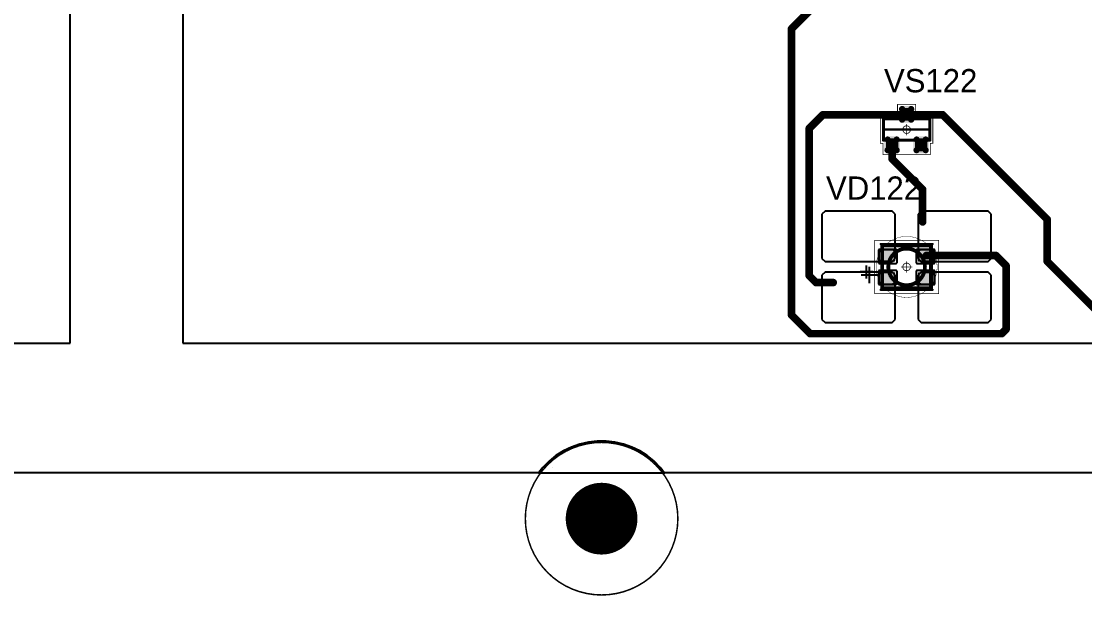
# Model space of a CAD drawing. Header units: millimetres. Extents: x 0 to 400, y 0 to 511.
# Drawn here: x 161.9 to 231.7, y 0 to 37.6 of the extents above; entities that cross this region are included whole.
import ezdxf

# ---------------------------------------------------------------- set-up
doc = ezdxf.new("R2010")
doc.units = ezdxf.units.MM
for name, color, linetype in [('BottomLayer', 5, 'Continuous'), ('BottomSolder', 6, 'Continuous'), ('Mechanical10', 56, 'Continuous'), ('Mechanical13', 56, 'Continuous'), ('Mechanical15', 56, 'Continuous'), ('Mechanical2', 216, 'Continuous'), ('MultiLayer', 9, 'Continuous'), ('PadHoleLayer', 156, 'Continuous'), ('TopLayer', 1, 'Continuous'), ('TopOverlay', 2, 'Continuous'), ('TopPaste', 8, 'Continuous'), ('TopSolder', 216, 'Continuous')]:
    doc.layers.add(name, color=color, linetype=linetype)

# ---------------------------------------------------------------- blocks, each defined once
blk = doc.blocks.new('SOT23_475')
at = {"layer": 'Mechanical13', "const_width": 0.2}
for points in [[(-0.7, 1.52), (0.7, 1.52)], [(-0.7, 1.52), (-0.7, -1.52)], [(0.7, 1.52), (0.7, -1.52)], [(-0.7, -1.52), (0.7, -1.52)]]:
    blk.add_lwpolyline(points, dxfattribs=at)
at = {"layer": 'Mechanical13', "const_width": 0.1}
for points in [[(-0.75, 1.52, 1), (-0.65, 1.52, 1)], [(-0.75, 1.52, 1), (-0.65, 1.52, 1)], [(0.65, 1.52, 1), (0.75, 1.52, 1)], [(0.65, 1.52, 1), (0.75, 1.52, 1)], [(-0.75, -1.52, 1), (-0.65, -1.52, 1)], [(-0.75, -1.52, 1), (-0.65, -1.52, 1)], [(0.65, -1.52, 1), (0.75, -1.52, 1)], [(0.65, -1.52, 1), (0.75, -1.52, 1)]]:
    blk.add_lwpolyline(points, format="xyb", close=True, dxfattribs=at)
at = {"layer": 'Mechanical15', "const_width": 0.05}
for points in [[(-1.65, 1.55), (-1.65, -1.55)], [(-1.65, 1.55), (-0.9, 1.55)], [(-0.9, 1.72), (-0.9, 1.55)], [(-0.9, 1.72), (0.9, 1.72)], [(0.9, 1.72), (0.9, 0.6)], [(0.35, 0), (-0.35, 0)], [(0, 0.35), (0, -0.35)], [(0.9, 0.6), (1.65, 0.6)], [(1.65, 0.6), (1.65, -0.6)], [(0.9, -0.6), (1.65, -0.6)], [(0.9, -0.6), (0.9, -1.72)], [(-1.65, -1.55), (-0.9, -1.55)], [(-0.9, -1.55), (-0.9, -1.72)], [(-0.9, -1.72), (0.9, -1.72)]]:
    blk.add_lwpolyline(points, dxfattribs=at)
at = {"layer": 'Mechanical15'}
for points, const_width in [([(-1.662, 1.55, 1), (-1.637, 1.55, 1)], 0.025), ([(-1.662, 1.55, 1), (-1.637, 1.55, 1)], 0.025), ([(-0.913, 1.72, 1), (-0.888, 1.72, 1)], 0.025), ([(-0.913, 1.72, 1), (-0.888, 1.72, 1)], 0.025), ([(-0.913, 1.55, 1), (-0.888, 1.55, 1)], 0.025), ([(-0.913, 1.55, 1), (-0.888, 1.55, 1)], 0.025), ([(0.888, 1.72, 1), (0.913, 1.72, 1)], 0.025), ([(0.888, 1.72, 1), (0.913, 1.72, 1)], 0.025), ([(-0.362, 0, 1), (-0.337, 0, 1)], 0.025), ([(0.25, 0, 1), (-0.25, 0, 1)], 0.05), ([(-0.262, 0, 1), (-0.237, 0, 1)], 0.025), ([(-0.012, 0.35, 1), (0.012, 0.35, 1)], 0.025), ([(0.238, 0, 1), (0.263, 0, 1)], 0.025), ([(0.337, 0, 1), (0.362, 0, 1)], 0.025), ([(0.888, 0.6, 1), (0.913, 0.6, 1)], 0.025), ([(0.888, 0.6, 1), (0.913, 0.6, 1)], 0.025), ([(1.637, 0.6, 1), (1.662, 0.6, 1)], 0.025), ([(1.637, 0.6, 1), (1.662, 0.6, 1)], 0.025), ([(-0.012, -0.35, 1), (0.012, -0.35, 1)], 0.025), ([(0.888, -0.6, 1), (0.913, -0.6, 1)], 0.025), ([(0.888, -0.6, 1), (0.913, -0.6, 1)], 0.025), ([(1.637, -0.6, 1), (1.662, -0.6, 1)], 0.025), ([(1.637, -0.6, 1), (1.662, -0.6, 1)], 0.025), ([(-1.662, -1.55, 1), (-1.637, -1.55, 1)], 0.025), ([(-1.662, -1.55, 1), (-1.637, -1.55, 1)], 0.025), ([(-0.913, -1.55, 1), (-0.888, -1.55, 1)], 0.025), ([(-0.913, -1.55, 1), (-0.888, -1.55, 1)], 0.025), ([(-0.913, -1.72, 1), (-0.888, -1.72, 1)], 0.025), ([(-0.913, -1.72, 1), (-0.888, -1.72, 1)], 0.025), ([(0.888, -1.72, 1), (0.913, -1.72, 1)], 0.025), ([(0.888, -1.72, 1), (0.913, -1.72, 1)], 0.025)]:
    blk.add_lwpolyline(points, format="xyb", close=True, dxfattribs=dict(at, const_width=const_width))
at = {"layer": 'TopLayer', "const_width": 0.1}
for points in [[(-1.4, 1.25, 1), (-1.3, 1.25, 1)], [(-1.4, 0.65, 1), (-1.3, 0.65, 1)], [(-0.7, 1.25, 1), (-0.6, 1.25, 1)], [(-0.7, 0.65, 1), (-0.6, 0.65, 1)], [(0.6, 0.3, 1), (0.7, 0.3, 1)], [(1.3, 0.3, 1), (1.4, 0.3, 1)], [(-1.4, -0.65, 1), (-1.3, -0.65, 1)], [(-0.7, -0.65, 1), (-0.6, -0.65, 1)], [(0.6, -0.3, 1), (0.7, -0.3, 1)], [(1.3, -0.3, 1), (1.4, -0.3, 1)], [(-1.4, -1.25, 1), (-1.3, -1.25, 1)], [(-0.7, -1.25, 1), (-0.6, -1.25, 1)]]:
    blk.add_lwpolyline(points, format="xyb", close=True, dxfattribs=at)
at = {"layer": 'TopLayer'}
for points in [[(-1.45, 1.25), (-1.45, 0.65), (-0.55, 1.25), (-0.55, 0.65)], [(-1.35, 1.35), (-1.35, 0.55), (-0.65, 1.35), (-0.65, 0.55)], [(0.55, 0.3), (0.55, -0.3), (1.45, 0.3), (1.45, -0.3)], [(0.65, 0.4), (0.65, -0.4), (1.35, 0.4), (1.35, -0.4)], [(-1.45, -0.65), (-1.45, -1.25), (-0.55, -0.65), (-0.55, -1.25)], [(-1.35, -0.55), (-1.35, -1.35), (-0.65, -0.55), (-0.65, -1.35)]]:
    blk.add_solid(points, dxfattribs=at)
at = {"layer": 'TopOverlay', "const_width": 0.15}
blk.add_lwpolyline([(0, 1.5), (0, -1.5)], dxfattribs=at)
at = {"layer": 'TopOverlay', "const_width": 0.075}
for points in [[(-0.038, 1.5, 1), (0.038, 1.5, 1)], [(-0.038, -1.5, 1), (0.038, -1.5, 1)]]:
    blk.add_lwpolyline(points, format="xyb", close=True, dxfattribs=at)
at = {"layer": 'TopPaste', "const_width": 0.075}
for points in [[(-1.387, 1.25, 1), (-1.313, 1.25, 1)], [(-1.387, 0.65, 1), (-1.313, 0.65, 1)], [(-0.687, 1.25, 1), (-0.613, 1.25, 1)], [(-0.687, 0.65, 1), (-0.613, 0.65, 1)], [(0.613, 0.3, 1), (0.687, 0.3, 1)], [(1.313, 0.3, 1), (1.387, 0.3, 1)], [(-1.387, -0.65, 1), (-1.313, -0.65, 1)], [(-0.687, -0.65, 1), (-0.613, -0.65, 1)], [(0.613, -0.3, 1), (0.687, -0.3, 1)], [(1.313, -0.3, 1), (1.387, -0.3, 1)], [(-1.387, -1.25, 1), (-1.313, -1.25, 1)], [(-0.687, -1.25, 1), (-0.613, -1.25, 1)]]:
    blk.add_lwpolyline(points, format="xyb", close=True, dxfattribs=at)
at = {"layer": 'TopPaste'}
for points in [[(-1.425, 1.25), (-1.425, 0.65), (-0.575, 1.25), (-0.575, 0.65)], [(-1.35, 1.325), (-1.35, 0.575), (-0.65, 1.325), (-0.65, 0.575)], [(0.575, 0.3), (0.575, -0.3), (1.425, 0.3), (1.425, -0.3)], [(0.65, 0.375), (0.65, -0.375), (1.35, 0.375), (1.35, -0.375)], [(-1.425, -0.65), (-1.425, -1.25), (-0.575, -0.65), (-0.575, -1.25)], [(-1.35, -0.575), (-1.35, -1.325), (-0.65, -0.575), (-0.65, -1.325)]]:
    blk.add_solid(points, dxfattribs=at)
at = {"layer": 'TopSolder', "const_width": 0.202}
for points in [[(-1.451, 1.25, 1), (-1.249, 1.25, 1)], [(-0.751, 1.25, 1), (-0.549, 1.25, 1)], [(-1.451, 0.65, 1), (-1.249, 0.65, 1)], [(-0.751, 0.65, 1), (-0.549, 0.65, 1)], [(0.549, 0.3, 1), (0.751, 0.3, 1)], [(1.249, 0.3, 1), (1.451, 0.3, 1)], [(-1.451, -0.65, 1), (-1.249, -0.65, 1)], [(-0.751, -0.65, 1), (-0.549, -0.65, 1)], [(0.549, -0.3, 1), (0.751, -0.3, 1)], [(1.249, -0.3, 1), (1.451, -0.3, 1)], [(-1.451, -1.25, 1), (-1.249, -1.25, 1)], [(-0.751, -1.25, 1), (-0.549, -1.25, 1)]]:
    blk.add_lwpolyline(points, format="xyb", close=True, dxfattribs=at)
at = {"layer": 'TopSolder'}
for points in [[(-1.35, 1.452), (-1.35, 0.448), (-0.65, 1.452), (-0.65, 0.448)], [(-1.552, 1.25), (-1.552, 0.65), (-0.448, 1.25), (-0.448, 0.65)], [(0.448, 0.3), (0.448, -0.3), (1.552, 0.3), (1.552, -0.3)], [(0.65, 0.502), (0.65, -0.502), (1.35, 0.502), (1.35, -0.502)], [(-1.552, -0.65), (-1.552, -1.25), (-0.448, -0.65), (-0.448, -1.25)], [(-1.35, -0.448), (-1.35, -1.452), (-0.65, -0.448), (-0.65, -1.452)]]:
    blk.add_solid(points, dxfattribs=at)
blk = doc.blocks.new('E65F_679')
at = {"layer": 'Mechanical13'}
for p, q in [((2.441, 1.071), (2.441, 0)), ((1.905, 0.536), (2.976, 0.536))]:
    blk.add_line(p, q, dxfattribs=at)
at = {"layer": 'Mechanical13', "const_width": 0.25}
for points in [[(-1.6, 1.4), (-1.6, -1.4)], [(1.6, 1.4), (-1.6, 1.4)], [(1.6, -1.4), (1.6, 1.4)], [(1.6, -1.4), (-1.6, -1.4)]]:
    blk.add_lwpolyline(points, dxfattribs=at)
at = {"layer": 'Mechanical13'}
for points, const_width in [([(-1.663, 1.4, 1), (-1.538, 1.4, 1)], 0.125), ([(-1.663, 1.4, 1), (-1.538, 1.4, 1)], 0.125), ([(1.537, 1.4, 1), (1.662, 1.4, 1)], 0.125), ([(1.537, 1.4, 1), (1.662, 1.4, 1)], 0.125), ([(1.2, 0, 1), (-1.2, 0, 1)], 0.25), ([(-1.263, 0, 1), (-1.138, 0, 1)], 0.125), ([(1.137, 0, 1), (1.262, 0, 1)], 0.125), ([(-1.663, -1.4, 1), (-1.538, -1.4, 1)], 0.125), ([(-1.663, -1.4, 1), (-1.538, -1.4, 1)], 0.125), ([(1.537, -1.4, 1), (1.662, -1.4, 1)], 0.125), ([(1.537, -1.4, 1), (1.662, -1.4, 1)], 0.125)]:
    blk.add_lwpolyline(points, format="xyb", close=True, dxfattribs=dict(at, const_width=const_width))
at = {"layer": 'Mechanical15', "const_width": 0.05}
for points in [[(2.1, 1.75), (-2.1, 1.75)], [(-2.1, 1.75), (-2.1, -1.75)], [(2.1, -1.75), (2.1, 1.75)], [(0.35, 0), (-0.35, 0)], [(0.35, 0), (-0.35, 0)], [(0, 0.35), (0, -0.35)], [(0, 0.35), (0, -0.35)], [(2.1, -1.75), (-2.1, -1.75)]]:
    blk.add_lwpolyline(points, dxfattribs=at)
at = {"layer": 'Mechanical15'}
for points, const_width in [([(-2.113, 1.75, 1), (-2.088, 1.75, 1)], 0.025), ([(-2.113, 1.75, 1), (-2.088, 1.75, 1)], 0.025), ([(2.087, 1.75, 1), (2.112, 1.75, 1)], 0.025), ([(2.087, 1.75, 1), (2.112, 1.75, 1)], 0.025), ([(-0.363, 0, 1), (-0.338, 0, 1)], 0.025), ([(-0.363, 0, 1), (-0.338, 0, 1)], 0.025), ([(0.25, 0, 1), (-0.25, 0, 1)], 0.05), ([(0.25, 0, 1), (-0.25, 0, 1)], 0.05), ([(-0.263, 0, 1), (-0.238, 0, 1)], 0.025), ([(-0.263, 0, 1), (-0.238, 0, 1)], 0.025), ([(-0.013, 0.35, 1), (0.012, 0.35, 1)], 0.025), ([(-0.013, 0.35, 1), (0.012, 0.35, 1)], 0.025), ([(0.237, 0, 1), (0.262, 0, 1)], 0.025), ([(0.237, 0, 1), (0.262, 0, 1)], 0.025), ([(0.337, 0, 1), (0.362, 0, 1)], 0.025), ([(0.337, 0, 1), (0.362, 0, 1)], 0.025), ([(-0.013, -0.35, 1), (0.012, -0.35, 1)], 0.025), ([(-0.013, -0.35, 1), (0.012, -0.35, 1)], 0.025), ([(-2.113, -1.75, 1), (-2.088, -1.75, 1)], 0.025), ([(-2.113, -1.75, 1), (-2.088, -1.75, 1)], 0.025), ([(2.087, -1.75, 1), (2.112, -1.75, 1)], 0.025), ([(2.087, -1.75, 1), (2.112, -1.75, 1)], 0.025)]:
    blk.add_lwpolyline(points, format="xyb", close=True, dxfattribs=dict(at, const_width=const_width))
at = {"layer": 'TopLayer'}
for p, q in [((-5.35, 3.65), (-5.55, 3.45)), ((-0.95, 3.65), (-5.35, 3.65)), ((-5.35, 3.65), (-5.35, 3.65)), ((-0.75, 3.45), (-0.95, 3.65)), ((0.95, 3.65), (0.75, 3.45)), ((5.35, 3.65), (0.95, 3.65)), ((0.95, 3.65), (0.95, 3.65)), ((5.55, 3.45), (5.35, 3.65)), ((-5.55, 3.45), (-5.55, 3.45)), ((-5.55, 3.45), (-5.55, 0.55)), ((-0.75, 0.55), (-0.75, 3.45)), ((0.75, 3.45), (0.75, 3.45)), ((0.75, 3.45), (0.75, 0.55)), ((5.55, 0.55), (5.55, 3.45)), ((-5.55, 0.55), (-5.35, 0.35)), ((-5.35, 0.35), (-0.95, 0.35)), ((-0.95, 0.35), (-0.75, 0.55)), ((0.75, 0.55), (0.95, 0.35)), ((0.95, 0.35), (5.35, 0.35)), ((5.35, 0.35), (5.55, 0.55)), ((-5.35, -0.35), (-5.55, -0.55)), ((-5.55, -0.55), (-5.55, -0.55)), ((-5.55, -0.55), (-5.55, -3.45)), ((-0.95, -0.35), (-5.35, -0.35)), ((-5.35, -0.35), (-5.35, -0.35)), ((-0.75, -0.55), (-0.95, -0.35)), ((-0.75, -3.45), (-0.75, -0.55)), ((0.95, -0.35), (0.75, -0.55)), ((0.75, -0.55), (0.75, -0.55)), ((0.75, -0.55), (0.75, -3.45)), ((5.35, -0.35), (0.95, -0.35)), ((0.95, -0.35), (0.95, -0.35)), ((5.55, -0.55), (5.35, -0.35)), ((5.55, -3.45), (5.55, -0.55)), ((-5.55, -3.45), (-5.35, -3.65)), ((-0.95, -3.65), (-0.75, -3.45)), ((0.75, -3.45), (0.95, -3.65)), ((5.35, -3.65), (5.55, -3.45)), ((-5.35, -3.65), (-0.95, -3.65)), ((0.95, -3.65), (5.35, -3.65))]:
    blk.add_line(p, q, dxfattribs=at)
at = {"layer": 'TopLayer', "const_width": 0.04}
for points in [[(-1.83, 1.11, 1), (-1.79, 1.11, 1)], [(-0.81, 1.11, 1), (-0.77, 1.11, 1)], [(0.77, 1.11, 1), (0.81, 1.11, 1)], [(1.79, 1.11, 1), (1.83, 1.11, 1)], [(-1.83, 0.39, 1), (-1.79, 0.39, 1)], [(-0.81, 0.39, 1), (-0.77, 0.39, 1)], [(0.77, 0.39, 1), (0.81, 0.39, 1)], [(1.79, 0.39, 1), (1.83, 0.39, 1)], [(-1.83, -0.39, 1), (-1.79, -0.39, 1)], [(-0.81, -0.39, 1), (-0.77, -0.39, 1)], [(0.77, -0.39, 1), (0.81, -0.39, 1)], [(1.79, -0.39, 1), (1.83, -0.39, 1)], [(-1.83, -1.11, 1), (-1.79, -1.11, 1)], [(-0.81, -1.11, 1), (-0.77, -1.11, 1)], [(0.77, -1.11, 1), (0.81, -1.11, 1)], [(1.79, -1.11, 1), (1.83, -1.11, 1)]]:
    blk.add_lwpolyline(points, format="xyb", close=True, dxfattribs=at)
at = {"layer": 'TopLayer'}
for points in [[(-1.85, 1.11), (-1.85, 0.39), (-0.75, 1.11), (-0.75, 0.39)], [(-1.81, 1.15), (-1.81, 0.35), (-0.79, 1.15), (-0.79, 0.35)], [(0.75, 1.11), (0.75, 0.39), (1.85, 1.11), (1.85, 0.39)], [(0.79, 1.15), (0.79, 0.35), (1.81, 1.15), (1.81, 0.35)], [(-1.85, -0.39), (-1.85, -1.11), (-0.75, -0.39), (-0.75, -1.11)], [(-1.81, -0.35), (-1.81, -1.15), (-0.79, -0.35), (-0.79, -1.15)], [(0.75, -0.39), (0.75, -1.11), (1.85, -0.39), (1.85, -1.11)], [(0.79, -0.35), (0.79, -1.15), (1.81, -0.35), (1.81, -1.15)]]:
    blk.add_solid(points, dxfattribs=at)
at = {"layer": 'TopOverlay'}
for p, q in [((2.628, 0.757), (2.628, -0.1)), ((2.2, 0.328), (3.057, 0.328))]:
    blk.add_line(p, q, dxfattribs=at)
at = {"layer": 'TopOverlay', "const_width": 0.15}
for points in [[(1.7, 1.5), (-1.7, 1.5)], [(1.7, -1.5), (-1.7, -1.5)]]:
    blk.add_lwpolyline(points, dxfattribs=at)
at = {"layer": 'TopOverlay', "const_width": 0.075}
for points in [[(-1.738, 1.5, 1), (-1.663, 1.5, 1)], [(1.662, 1.5, 1), (1.737, 1.5, 1)], [(-1.738, -1.5, 1), (-1.663, -1.5, 1)], [(1.662, -1.5, 1), (1.737, -1.5, 1)]]:
    blk.add_lwpolyline(points, format="xyb", close=True, dxfattribs=at)
at = {"layer": 'TopPaste'}
for p, q in [((-1.814, 1.011), (-1.829, 0.938)), ((-1.829, 0.938), (-1.829, 0.562)), ((-1.773, 1.073), (-1.814, 1.011)), ((-1.711, 1.114), (-1.773, 1.073)), ((-1.638, 1.129), (-1.711, 1.114)), ((-0.963, 1.129), (-1.638, 1.129)), ((-0.889, 1.114), (-0.963, 1.129)), ((-0.827, 1.073), (-0.889, 1.114)), ((-0.786, 1.011), (-0.827, 1.073)), ((-0.771, 0.938), (-0.786, 1.011)), ((-0.771, 0.562), (-0.771, 0.938)), ((0.786, 1.011), (0.771, 0.938)), ((0.771, 0.938), (0.771, 0.562)), ((0.827, 1.073), (0.786, 1.011)), ((0.889, 1.114), (0.827, 1.073)), ((0.962, 1.129), (0.889, 1.114)), ((1.637, 1.129), (0.962, 1.129)), ((1.711, 1.114), (1.637, 1.129)), ((1.773, 1.073), (1.711, 1.114)), ((1.814, 1.011), (1.773, 1.073)), ((1.829, 0.938), (1.814, 1.011)), ((1.829, 0.562), (1.829, 0.938)), ((-1.829, 0.562), (-1.814, 0.489)), ((-1.814, 0.489), (-1.773, 0.427)), ((-1.773, 0.427), (-1.711, 0.386)), ((-1.711, 0.386), (-1.638, 0.371)), ((-1.638, 0.371), (-0.963, 0.371)), ((-0.963, 0.371), (-0.889, 0.386)), ((-0.889, 0.386), (-0.827, 0.427)), ((-0.827, 0.427), (-0.786, 0.489)), ((-0.786, 0.489), (-0.771, 0.562)), ((0.771, 0.562), (0.786, 0.489)), ((0.786, 0.489), (0.827, 0.427)), ((0.827, 0.427), (0.889, 0.386)), ((0.889, 0.386), (0.962, 0.371)), ((0.962, 0.371), (1.637, 0.371)), ((1.637, 0.371), (1.711, 0.386)), ((1.711, 0.386), (1.773, 0.427)), ((1.773, 0.427), (1.814, 0.489)), ((1.814, 0.489), (1.829, 0.562)), ((-1.814, -0.489), (-1.829, -0.563)), ((-1.829, -0.563), (-1.829, -0.938)), ((-1.773, -0.427), (-1.814, -0.489)), ((-1.711, -0.386), (-1.773, -0.427)), ((-1.638, -0.371), (-1.711, -0.386)), ((-0.963, -0.371), (-1.638, -0.371)), ((-0.889, -0.386), (-0.963, -0.371)), ((-0.827, -0.427), (-0.889, -0.386)), ((-0.786, -0.489), (-0.827, -0.427)), ((-0.771, -0.563), (-0.786, -0.489)), ((-0.771, -0.938), (-0.771, -0.563)), ((0.786, -0.489), (0.771, -0.563)), ((0.771, -0.563), (0.771, -0.938)), ((0.827, -0.427), (0.786, -0.489)), ((0.889, -0.386), (0.827, -0.427)), ((0.962, -0.371), (0.889, -0.386)), ((1.637, -0.371), (0.962, -0.371)), ((1.711, -0.386), (1.637, -0.371)), ((1.773, -0.427), (1.711, -0.386)), ((1.814, -0.489), (1.773, -0.427)), ((1.829, -0.563), (1.814, -0.489)), ((1.829, -0.938), (1.829, -0.563)), ((-1.829, -0.938), (-1.814, -1.011)), ((-1.814, -1.011), (-1.773, -1.073)), ((-1.773, -1.073), (-1.711, -1.114)), ((-1.711, -1.114), (-1.638, -1.129)), ((-1.638, -1.129), (-0.963, -1.129)), ((-0.963, -1.129), (-0.889, -1.114)), ((-0.889, -1.114), (-0.827, -1.073)), ((-0.827, -1.073), (-0.786, -1.011)), ((-0.786, -1.011), (-0.771, -0.938)), ((0.771, -0.938), (0.786, -1.011)), ((0.786, -1.011), (0.827, -1.073)), ((0.827, -1.073), (0.889, -1.114)), ((0.889, -1.114), (0.962, -1.129)), ((0.962, -1.129), (1.637, -1.129)), ((1.637, -1.129), (1.711, -1.114)), ((1.711, -1.114), (1.773, -1.073)), ((1.773, -1.073), (1.814, -1.011)), ((1.814, -1.011), (1.829, -0.938))]:
    blk.add_line(p, q, dxfattribs=at)
at = {"layer": 'TopSolder'}
for p, q in [((-1.842, 1.129), (-1.85, 1.111)), ((-1.85, 1.111), (-1.85, 1.101)), ((-1.85, 1.101), (-1.85, 1.101)), ((-1.85, 1.101), (-1.85, 0.301)), ((-1.828, 1.143), (-1.842, 1.129)), ((-1.81, 1.151), (-1.828, 1.143)), ((-1.8, 1.151), (-1.81, 1.151)), ((-0.7, 1.151), (-1.8, 1.151)), ((-0.685, 1.151), (-0.7, 1.151)), ((-0.7, 1.151), (-0.7, 1.151)), ((-0.658, 1.139), (-0.685, 1.151)), ((-0.636, 1.118), (-0.658, 1.139)), ((-0.625, 1.09), (-0.636, 1.118)), ((-0.625, 1.076), (-0.625, 1.09)), ((-0.625, 0.301), (-0.625, 1.076)), ((0.636, 1.118), (0.625, 1.09)), ((0.625, 1.09), (0.625, 1.076)), ((0.625, 1.076), (0.625, 1.076)), ((0.625, 1.076), (0.625, 0.301)), ((0.657, 1.139), (0.636, 1.118)), ((0.685, 1.151), (0.657, 1.139)), ((0.7, 1.151), (0.685, 1.151)), ((1.8, 1.151), (0.7, 1.151)), ((1.81, 1.151), (1.8, 1.151)), ((1.8, 1.151), (1.8, 1.151)), ((1.828, 1.143), (1.81, 1.151)), ((1.842, 1.129), (1.828, 1.143)), ((1.85, 1.111), (1.842, 1.129)), ((1.85, 1.101), (1.85, 1.111)), ((1.85, 0.301), (1.85, 1.101)), ((-1.85, 0.301), (-1.85, 0.286)), ((-1.85, 0.286), (-1.839, 0.258)), ((-1.839, 0.258), (-1.818, 0.237)), ((-1.818, 0.237), (-1.79, 0.226)), ((-1.79, 0.226), (-1.775, 0.226)), ((-1.775, 0.226), (-1.775, 0.226)), ((-1.775, 0.226), (-0.7, 0.226)), ((-0.7, 0.226), (-0.685, 0.226)), ((-0.685, 0.226), (-0.658, 0.237)), ((-0.658, 0.237), (-0.636, 0.258)), ((-0.636, 0.258), (-0.625, 0.286)), ((-0.625, 0.286), (-0.625, 0.301)), ((-0.625, 0.301), (-0.625, 0.301)), ((0.625, 0.301), (0.625, 0.286)), ((0.625, 0.286), (0.636, 0.258)), ((0.636, 0.258), (0.657, 0.237)), ((0.657, 0.237), (0.685, 0.226)), ((0.685, 0.226), (0.7, 0.226)), ((0.7, 0.226), (0.7, 0.226)), ((0.7, 0.226), (1.775, 0.226)), ((1.775, 0.226), (1.79, 0.226)), ((1.79, 0.226), (1.817, 0.237)), ((1.817, 0.237), (1.839, 0.258)), ((1.839, 0.258), (1.85, 0.286)), ((1.85, 0.286), (1.85, 0.301)), ((1.85, 0.301), (1.85, 0.301)), ((-1.839, -0.257), (-1.85, -0.285)), ((-1.85, -0.285), (-1.85, -0.299)), ((-1.85, -0.299), (-1.85, -0.299)), ((-1.85, -0.299), (-1.85, -1.099)), ((-1.818, -0.236), (-1.839, -0.257)), ((-1.79, -0.224), (-1.818, -0.236)), ((-1.775, -0.224), (-1.79, -0.224)), ((-0.7, -0.224), (-1.775, -0.224)), ((-0.685, -0.224), (-0.7, -0.224)), ((-0.7, -0.224), (-0.7, -0.224)), ((-0.658, -0.236), (-0.685, -0.224)), ((-0.636, -0.257), (-0.658, -0.236)), ((-0.625, -0.285), (-0.636, -0.257)), ((-0.625, -0.299), (-0.625, -0.285)), ((-0.625, -1.074), (-0.625, -0.299)), ((0.636, -0.257), (0.625, -0.285)), ((0.625, -0.285), (0.625, -0.299)), ((0.625, -0.299), (0.625, -0.299)), ((0.625, -0.299), (0.625, -1.074)), ((0.657, -0.236), (0.636, -0.257)), ((0.685, -0.224), (0.657, -0.236)), ((0.7, -0.224), (0.685, -0.224)), ((1.775, -0.224), (0.7, -0.224)), ((1.79, -0.224), (1.775, -0.224)), ((1.775, -0.224), (1.775, -0.224)), ((1.817, -0.236), (1.79, -0.224)), ((1.839, -0.257), (1.817, -0.236)), ((1.85, -0.285), (1.839, -0.257)), ((1.85, -0.299), (1.85, -0.285)), ((1.85, -1.099), (1.85, -0.299)), ((-1.85, -1.099), (-1.85, -1.109)), ((-1.85, -1.109), (-1.842, -1.128)), ((-1.842, -1.128), (-1.828, -1.142)), ((-1.828, -1.142), (-1.81, -1.149)), ((-1.81, -1.149), (-1.8, -1.149)), ((-1.8, -1.149), (-0.7, -1.149)), ((-1.8, -1.149), (-1.8, -1.149)), ((-0.7, -1.149), (-0.685, -1.149)), ((-0.685, -1.149), (-0.658, -1.138)), ((-0.658, -1.138), (-0.636, -1.117)), ((-0.636, -1.117), (-0.625, -1.089)), ((-0.625, -1.089), (-0.625, -1.074)), ((-0.625, -1.074), (-0.625, -1.074)), ((0.625, -1.074), (0.625, -1.089)), ((0.625, -1.089), (0.636, -1.117)), ((0.636, -1.117), (0.657, -1.138)), ((0.657, -1.138), (0.685, -1.149)), ((0.685, -1.149), (0.7, -1.149)), ((0.7, -1.149), (1.8, -1.149)), ((0.7, -1.149), (0.7, -1.149)), ((1.8, -1.149), (1.81, -1.149)), ((1.81, -1.149), (1.828, -1.142)), ((1.828, -1.142), (1.842, -1.128)), ((1.842, -1.128), (1.85, -1.109)), ((1.85, -1.109), (1.85, -1.099)), ((1.85, -1.099), (1.85, -1.099))]:
    blk.add_line(p, q, dxfattribs=at)
blk = doc.blocks.new('DRILL4_3_850')
at = {"layer": 'BottomLayer', "const_width": 2.25}
blk.add_lwpolyline([(-1.125, 0, 1), (1.125, 0, 1)], format="xyb", close=True, dxfattribs=at)
at = {"layer": 'BottomSolder', "const_width": 2.352}
blk.add_lwpolyline([(-1.176, 0, 1), (1.176, 0, 1)], format="xyb", close=True, dxfattribs=at)
at = {"layer": 'MultiLayer', "const_width": 2.25}
blk.add_lwpolyline([(-1.125, 0, 1), (1.125, 0, 1)], format="xyb", close=True, dxfattribs=at)
at = {"layer": 'PadHoleLayer', "const_width": 2.15}
blk.add_lwpolyline([(-1.075, 0, 1), (1.075, 0, 1)], format="xyb", close=True, dxfattribs=at)
at = {"layer": 'TopLayer', "const_width": 2.25}
blk.add_lwpolyline([(-1.125, 0, 1), (1.125, 0, 1)], format="xyb", close=True, dxfattribs=at)
at = {"layer": 'TopOverlay'}
for points, const_width in [([(5, 0, 1), (-5, 0, 1)], 0.1), ([(-5.025, 0, 1), (-4.975, 0, 1)], 0.05), ([(4.975, 0, 1), (5.025, 0, 1)], 0.05)]:
    blk.add_lwpolyline(points, format="xyb", close=True, dxfattribs=dict(at, const_width=const_width))
at = {"layer": 'TopSolder', "const_width": 2.352}
blk.add_lwpolyline([(-1.176, 0, 1), (1.176, 0, 1)], format="xyb", close=True, dxfattribs=at)

msp = doc.modelspace()

# ---------------------------------------------------------------- linework, layer by layer
at = {"layer": 'Mechanical10', "const_width": 0.01}
msp.add_lwpolyline([(0, 0), (400, 0)], dxfattribs=at)
at = {"layer": 'Mechanical2'}
for points, const_width in [([(222, 21.5, 1), (218, 21.5, 1)], 0.0254), ([(220, 23.5, 1), (220, 23.5, 1)], 0.0005), ([(217.994, 21.5, 1), (218.006, 21.5, 1)], 0.0127), ([(218, 21.5, 1), (218, 21.5, 1)], 0.0005), ([(221.994, 21.5, 1), (222.006, 21.5, 1)], 0.0127), ([(222, 21.5, 1), (222, 21.5, 1)], 0.0005), ([(220, 19.5, 1), (220, 19.5, 1)], 0.0005)]:
    msp.add_lwpolyline(points, format="xyb", close=True, dxfattribs=dict(at, const_width=const_width))
at = {"layer": 'Mechanical2', "const_width": 0.001}
for points in [[(220, 19.5), (220, 23.5)], [(218, 21.5), (222, 21.5)]]:
    msp.add_lwpolyline(points, dxfattribs=at)
at = {"layer": 'TopLayer'}
for p, q in [((165.15, 16.5), (165.15, 161.05)), ((172.55, 161.05), (172.55, 16.5)), ((129.5, 16.5), (165.15, 16.5)), ((172.55, 16.5), (348.325, 16.5)), ((198.567, 9.889), (198.021, 9.696)), ((198.567, 9.889), (198.021, 9.696)), ((199.133, 10.019), (198.567, 9.889)), ((199.133, 10.019), (198.567, 9.889)), ((199.709, 10.084), (199.133, 10.019)), ((199.709, 10.084), (199.133, 10.019)), ((200.289, 10.084), (199.709, 10.084)), ((200.289, 10.084), (199.709, 10.084)), ((200.865, 10.019), (200.289, 10.084)), ((200.865, 10.019), (200.289, 10.084)), ((201.43, 9.889), (200.865, 10.019)), ((201.43, 9.889), (200.865, 10.019)), ((201.977, 9.696), (201.43, 9.889)), ((201.977, 9.696), (201.43, 9.889)), ((197.01, 9.131), (196.559, 8.766)), ((197.01, 9.131), (196.559, 8.766)), ((197.499, 9.442), (197.01, 9.131)), ((197.499, 9.442), (197.01, 9.131)), ((198.021, 9.696), (197.499, 9.442)), ((198.021, 9.696), (197.499, 9.442)), ((202.498, 9.442), (201.977, 9.696)), ((202.498, 9.442), (201.977, 9.696)), ((202.988, 9.131), (202.498, 9.442)), ((202.988, 9.131), (202.498, 9.442)), ((203.439, 8.766), (202.988, 9.131)), ((203.439, 8.766), (202.988, 9.131)), ((196.559, 8.766), (196.151, 8.353)), ((196.559, 8.766), (196.151, 8.353)), ((196.775, 8.375), (196.775, 8.375)), ((203.846, 8.353), (203.439, 8.766)), ((203.846, 8.353), (203.439, 8.766)), ((195.875, 8), (43.25, 8)), ((195.973, 8.125), (195.87, 7.995)), ((195.87, 7.995), (204.15, 8)), ((195.973, 8.125), (195.875, 8)), ((196.151, 8.353), (195.973, 8.125)), ((196.151, 8.353), (195.973, 8.125)), ((195.973, 8.125), (195.973, 8.125)), ((195.973, 8.125), (195.973, 8.125)), ((195.973, 8.125), (195.973, 8.125)), ((195.975, 8), (195.975, 8)), ((204.025, 8.125), (203.846, 8.353)), ((204.025, 8.125), (203.846, 8.353)), ((204.15, 8), (204.025, 8.125)), ((204.15, 8), (204.025, 8.125)), ((351.6, 8), (204.15, 8)), ((200, 5), (200, 5))]:
    msp.add_line(p, q, dxfattribs=at)
at = {"layer": 'TopLayer', "const_width": 0.5}
for points in [[(212.45, 37.1), (213.825, 38.475)], [(212.45, 18.35), (212.45, 37.1)], [(213.612, 30.575), (214.512, 31.475)], [(214.512, 31.475), (219.912, 31.475)], [(219.912, 31.475), (222.363, 31.475)], [(222.363, 31.475), (229.213, 24.625)], [(213.612, 20.925), (213.612, 30.575)], [(219.05, 28.575), (219.05, 29.5)], [(219.05, 28.575), (221.05, 26.575)], [(221.05, 24.45), (221.05, 26.575)], [(229.213, 21.875), (229.213, 24.625)], [(221.3, 22.25), (225.85, 22.25)], [(225.85, 22.25), (226.525, 21.575)], [(226.525, 17.418), (226.525, 21.575)], [(229.213, 21.875), (233.938, 17.15)], [(213.612, 20.925), (214.062, 20.475)], [(214.062, 20.475), (215.187, 20.475)], [(212.45, 18.35), (213.675, 17.125)], [(226.232, 17.125), (226.525, 17.418)], [(213.675, 17.125), (226.232, 17.125)]]:
    msp.add_lwpolyline(points, dxfattribs=at)
at = {"layer": 'TopLayer', "const_width": 0.25}
for points in [[(212.325, 37.1, 1), (212.575, 37.1, 1)], [(212.325, 37.1, 1), (212.575, 37.1, 1)], [(214.387, 31.475, 1), (214.637, 31.475, 1)], [(214.387, 31.475, 1), (214.637, 31.475, 1)], [(219.787, 31.475, 1), (220.037, 31.475, 1)], [(219.787, 31.475, 1), (220.037, 31.475, 1)], [(222.238, 31.475, 1), (222.488, 31.475, 1)], [(222.238, 31.475, 1), (222.488, 31.475, 1)], [(213.487, 30.575, 1), (213.737, 30.575, 1)], [(213.487, 30.575, 1), (213.737, 30.575, 1)], [(218.925, 29.5, 1), (219.175, 29.5, 1)], [(218.925, 28.575, 1), (219.175, 28.575, 1)], [(218.925, 28.575, 1), (219.175, 28.575, 1)], [(220.925, 26.575, 1), (221.175, 26.575, 1)], [(220.925, 26.575, 1), (221.175, 26.575, 1)], [(220.925, 24.45, 1), (221.175, 24.45, 1)], [(229.088, 24.625, 1), (229.338, 24.625, 1)], [(229.088, 24.625, 1), (229.338, 24.625, 1)], [(221.175, 22.25, 1), (221.425, 22.25, 1)], [(225.725, 22.25, 1), (225.975, 22.25, 1)], [(225.725, 22.25, 1), (225.975, 22.25, 1)], [(226.4, 21.575, 1), (226.65, 21.575, 1)], [(226.4, 21.575, 1), (226.65, 21.575, 1)], [(229.088, 21.875, 1), (229.338, 21.875, 1)], [(229.088, 21.875, 1), (229.338, 21.875, 1)], [(213.487, 20.925, 1), (213.737, 20.925, 1)], [(213.487, 20.925, 1), (213.737, 20.925, 1)], [(213.937, 20.475, 1), (214.187, 20.475, 1)], [(213.937, 20.475, 1), (214.187, 20.475, 1)], [(215.062, 20.475, 1), (215.312, 20.475, 1)], [(212.325, 18.35, 1), (212.575, 18.35, 1)], [(212.325, 18.35, 1), (212.575, 18.35, 1)], [(226.4, 17.418, 1), (226.65, 17.418, 1)], [(226.4, 17.418, 1), (226.65, 17.418, 1)], [(213.55, 17.125, 1), (213.8, 17.125, 1)], [(213.55, 17.125, 1), (213.8, 17.125, 1)], [(226.107, 17.125, 1), (226.357, 17.125, 1)], [(226.107, 17.125, 1), (226.357, 17.125, 1)]]:
    msp.add_lwpolyline(points, format="xyb", close=True, dxfattribs=at)

# ---------------------------------------------------------------- block references
for name, p, rotation in [('SOT23_475', (220, 30.5), 90), ('E65F_679', (220, 21.5), 180)]:
    msp.add_blockref(name, p, dxfattribs=dict(rotation=rotation))
msp.add_blockref('DRILL4_3_850', (200, 5))

# ---------------------------------------------------------------- texts
at = {"layer": 'TopOverlay'}
for s, p in [('VS122', (218.516, 32.944)), ('VD122', (214.715, 25.905))]:
    msp.add_text(s, height=1.524, dxfattribs=at).set_placement(p)

doc.saveas('drawing.dxf')
